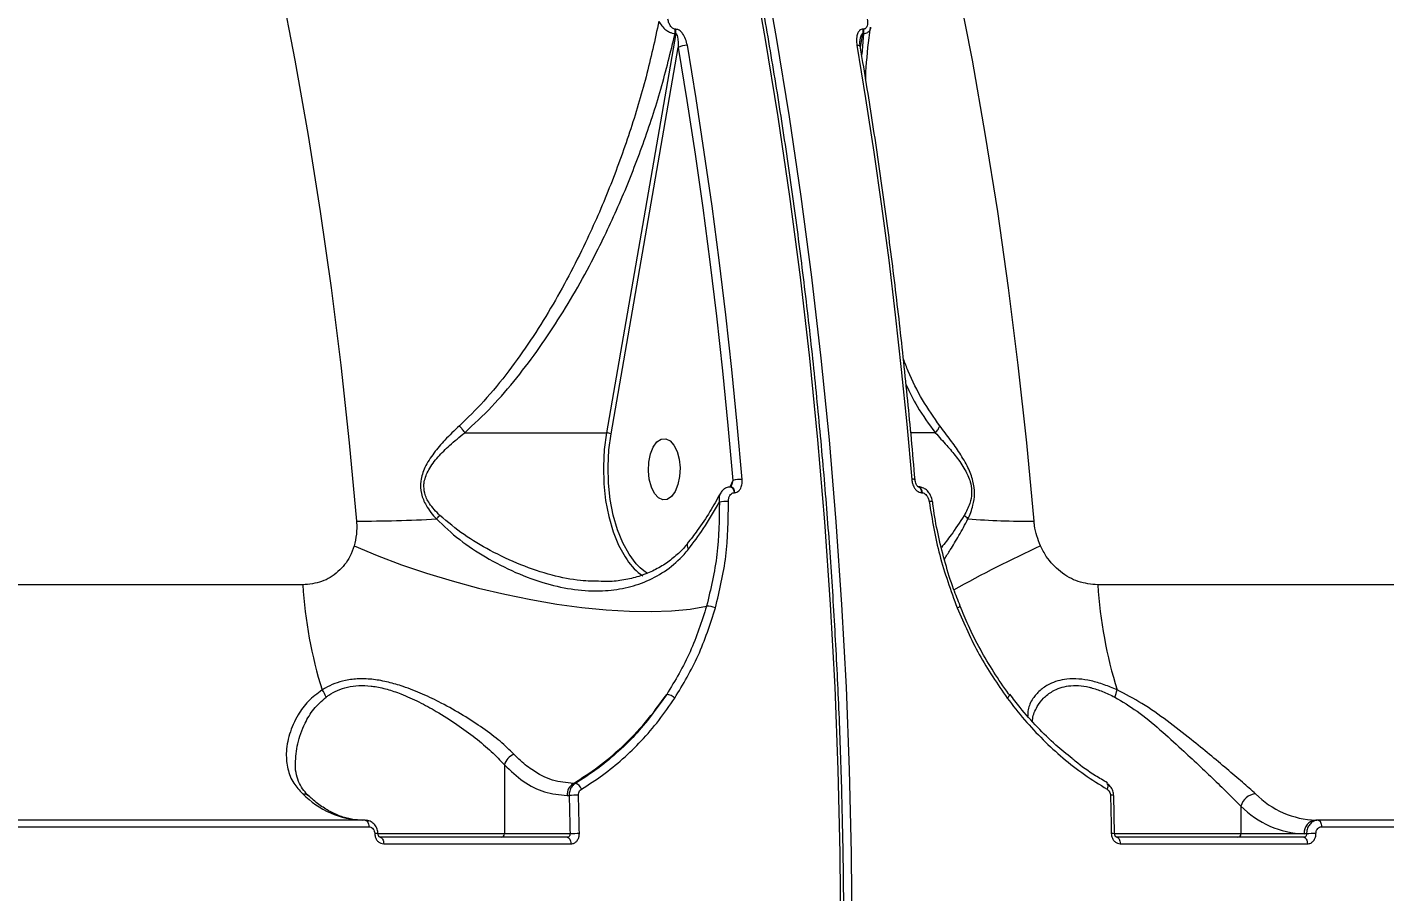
# Model space of a CAD drawing. Header units: millimetres. Extents: x -5238 to 5144, y -3542 to 5092.
# Drawn here: x 1457.7 to 1656.8, y 198.4 to 325.2 of the extents above; entities that cross this region are included whole.
import ezdxf

# ---------------------------------------------------------------- set-up
doc = ezdxf.new("R2010")
doc.units = ezdxf.units.MM
for name, color, linetype in [('DIKOM_ОБЪЕКТ', 7, 'Continuous'), ('DIKOM_РАЗМЕР_ЗОНА', 7, 'Continuous'), ('DIKOM_РАЗМЕР_ОБЪЕКТА', 7, 'Continuous')]:
    doc.layers.add(name, color=color, linetype=linetype)
doc.styles.add('style1', font='arial.ttf', dxfattribs={"width": 0.8})
doc.dimstyles.new('1-50', dxfattribs={"dimtxt": 300, "dimasz": 200, "dimexe": 100, "dimexo": 0, "dimgap": 100, "dimtad": 1, "dimtxsty": 'style1', "dimcen": 200, "dimclrd": 7, "dimclre": 7, "dimclrt": 7, "dimadec": 1, "dimazin": 2, "dimtfac": 1, "dimtmove": 0, "dimatfit": 2, "dimfxl": 0, "dimlwd": 25, "dimlwe": 18, "dimarcsym": 0})

# ---------------------------------------------------------------- blocks, each defined once
blk = doc.blocks.new('*D0')
at = {"layer": 'Defpoints', "color": 0, "transparency": 16777216}
for p in [(2469.51, 3229.24), (-4251.52, -643.28), (-419.57, -643.28)]:
    blk.add_point(p, dxfattribs=at)
at = {"layer": 'DIKOM_РАЗМЕР_ОБЪЕКТА', "color": 7, "lineweight": 18, "transparency": 16777216}
for p, q in [((2469.51, 3229.24), (-4351.52, 3229.24)), ((-419.57, -643.28), (-4351.52, -643.28))]:
    blk.add_line(p, q, dxfattribs=at)
at = {"layer": 'DIKOM_РАЗМЕР_ОБЪЕКТА', "color": 7, "lineweight": 25, "transparency": 16777216}
blk.add_line((-4251.52, 3029.24), (-4251.52, -443.28), dxfattribs=at)
at = {"layer": 'DIKOM_РАЗМЕР_ОБЪЕКТА', "color": 7, "transparency": 16777216}
for points in [[(-4284.86, 3029.24), (-4218.19, 3029.24), (-4251.52, 3229.24)], [(-4284.86, -443.28), (-4218.19, -443.28), (-4251.52, -643.28)]]:
    blk.add_solid(points, dxfattribs=at)
at = {"layer": 'DIKOM_РАЗМЕР_ОБЪЕКТА', "color": 7, "transparency": 16777216, "insert": (-4504.8, 1292.98), "char_height": 300, "attachment_point": 5, "rotation": 90, "style": 'style1'}
blk.add_mtext('3900', dxfattribs=at)
blk = doc.blocks.new('*D1')
at = {"layer": 'Defpoints', "color": 0, "transparency": 16777216}
for p in [(-4787.63, 5091.56), (3144.22, 5091.56), (-2554.16, -2403.28)]:
    blk.add_point(p, dxfattribs=at)
at = {"layer": 'DIKOM_РАЗМЕР_ЗОНА', "color": 7, "lineweight": 18, "transparency": 16777216}
for p, q in [((3144.22, 5091.56), (-4887.63, 5091.56)), ((-2554.16, -2403.28), (-4887.63, -2403.28))]:
    blk.add_line(p, q, dxfattribs=at)
at = {"layer": 'DIKOM_РАЗМЕР_ЗОНА', "color": 7, "lineweight": 25, "transparency": 16777216}
blk.add_line((-4787.63, -2203.28), (-4787.63, 4891.56), dxfattribs=at)
at = {"layer": 'DIKOM_РАЗМЕР_ЗОНА', "color": 7, "transparency": 16777216}
for points in [[(-4820.97, 4891.56), (-4754.3, 4891.56), (-4787.63, 5091.56)], [(-4820.97, -2203.28), (-4754.3, -2203.28), (-4787.63, -2403.28)]]:
    blk.add_solid(points, dxfattribs=at)
at = {"layer": 'DIKOM_РАЗМЕР_ЗОНА', "color": 7, "transparency": 16777216, "insert": (-5040.81, 1344.14), "char_height": 300, "attachment_point": 5, "rotation": 90, "style": 'style1'}
blk.add_mtext('7500', dxfattribs=at)
blk = doc.blocks.new('*D2')
at = {"layer": 'Defpoints', "color": 0, "transparency": 16777216}
for p in [(5144.22, 2720.02), (-4054.16, -903.28), (5144.22, -3441.88)]:
    blk.add_point(p, dxfattribs=at)
at = {"layer": 'DIKOM_РАЗМЕР_ЗОНА', "color": 7, "lineweight": 18, "transparency": 16777216}
for p, q in [((5144.22, 2720.02), (5144.22, -3541.88)), ((-4054.16, -903.28), (-4054.16, -3541.88))]:
    blk.add_line(p, q, dxfattribs=at)
at = {"layer": 'DIKOM_РАЗМЕР_ЗОНА', "color": 7, "lineweight": 25, "transparency": 16777216}
blk.add_line((-3854.16, -3441.88), (4944.22, -3441.88), dxfattribs=at)
at = {"layer": 'DIKOM_РАЗМЕР_ЗОНА', "color": 7, "transparency": 16777216}
for points in [[(-3854.16, -3408.54), (-3854.16, -3475.21), (-4054.16, -3441.88)], [(4944.22, -3408.54), (4944.22, -3475.21), (5144.22, -3441.88)]]:
    blk.add_solid(points, dxfattribs=at)
at = {"layer": 'DIKOM_РАЗМЕР_ЗОНА', "color": 7, "transparency": 16777216, "insert": (545.03, -3188.7), "char_height": 300, "attachment_point": 5, "style": 'style1'}
blk.add_mtext('9200', dxfattribs=at)
blk = doc.blocks.new('*D3')
at = {"layer": 'Defpoints', "color": 0, "transparency": 16777216}
for p in [(3889.93, 2956), (-2405.68, -161.05), (3889.93, -2949.28)]:
    blk.add_point(p, dxfattribs=at)
at = {"layer": 'DIKOM_РАЗМЕР_ОБЪЕКТА', "color": 7, "lineweight": 18, "transparency": 16777216}
for p, q in [((3889.93, 2956), (3889.93, -3049.28)), ((-2405.68, -161.05), (-2405.68, -3049.28))]:
    blk.add_line(p, q, dxfattribs=at)
at = {"layer": 'DIKOM_РАЗМЕР_ОБЪЕКТА', "color": 7, "lineweight": 25, "transparency": 16777216}
blk.add_line((-2205.68, -2949.28), (3689.93, -2949.28), dxfattribs=at)
at = {"layer": 'DIKOM_РАЗМЕР_ОБЪЕКТА', "color": 7, "transparency": 16777216}
for points in [[(-2205.68, -2915.95), (-2205.68, -2982.61), (-2405.68, -2949.28)], [(3689.93, -2915.95), (3689.93, -2982.61), (3889.93, -2949.28)]]:
    blk.add_solid(points, dxfattribs=at)
at = {"layer": 'DIKOM_РАЗМЕР_ОБЪЕКТА', "color": 7, "transparency": 16777216, "insert": (742.13, -2696.01), "char_height": 300, "attachment_point": 5, "style": 'style1'}
blk.add_mtext('6300', dxfattribs=at)

msp = doc.modelspace()

# ---------------------------------------------------------------- linework, layer by layer
at = {"layer": 'DIKOM_ОБЪЕКТ', "color": 7, "linetype": 'Continuous', "lineweight": 15}
for p, q in [((1552.8, 324.929), (1552.696, 324.929)), ((1580.334, 324.929), (1580.229, 324.929)), ((1552.8, 324.29), (1542.632, 265.76)), ((1552.695, 324.29), (1552.8, 324.29)), ((1579.875, 322.249), (1580.229, 324.29)), ((1580.334, 324.29), (1580.052, 321.196)), ((1580.229, 324.29), (1580.334, 324.29)), ((1543.305, 265.6), (1553.146, 322.249)), ((1521.848, 265.76), (1542.632, 265.76)), ((1590.846, 265.76), (1587.261, 265.76)), ((1561.17, 258.761), (1560.743, 257.779)), ((1561.338, 256.967), (1561.412, 256.967)), ((1588.408, 257.81), (1588.355, 257.81)), ((1588.842, 256.967), (1588.917, 256.967)), ((1590.429, 255.633), (1590.429, 255.64)), ((1498.09, 243.45), (1198.082, 243.45)), ((1542.021, 243.964), (1541.842, 243.971)), ((1914.674, 243.45), (1614.665, 243.45)), ((1601.687, 227.363), (1601.692, 227.358)), ((1527.657, 217.05), (1527.657, 206.948)), ((1538.071, 214.345), (1537.787, 214.345)), ((1616.015, 214.322), (1616.024, 214.317)), ((1536.848, 212.561), (1537.156, 212.561)), ((1617.145, 206.968), (1617.015, 212.588)), ((1635.66, 210.998), (1635.66, 206.948)), ((1507.264, 208.948), (1436.119, 208.948)), ((1436.634, 207.989), (1507.779, 207.989)), ((1646.983, 208.948), (1646.643, 208.948)), ((1718.128, 208.948), (1646.983, 208.948)), ((1647.497, 207.989), (1718.642, 207.989)), ((1527.657, 206.948), (1509.099, 206.948)), ((1536.885, 206.448), (1509.456, 206.448)), ((1509.97, 205.483), (1537.4, 205.483)), ((1537.286, 206.948), (1527.657, 206.948)), ((1635.66, 206.948), (1617.102, 206.948)), ((1644.888, 206.448), (1617.459, 206.448)), ((1617.974, 205.483), (1645.403, 205.483)), ((1644.929, 206.948), (1635.66, 206.948)), ((1645.289, 206.948), (1644.929, 206.948))]:
    msp.add_line(p, q, dxfattribs=at)
at = {"layer": 'DIKOM_ОБЪЕКТ', "color": 7, "linetype": 'Continuous', "lineweight": 15, "flags": 128}
for points in [[(1534.035, 442.067), (1537.715, 432.192), (1541.246, 422.114), (1544.625, 411.841), (1547.849, 401.382), (1550.915, 390.746), (1553.821, 379.941), (1556.565, 368.978), (1559.143, 357.864), (1561.554, 346.61), (1563.796, 335.224), (1565.866, 323.717), (1567.764, 312.099), (1569.488, 300.378), (1571.035, 288.565), (1572.406, 276.67), (1573.598, 264.703), (1574.61, 252.673), (1575.443, 240.592), (1576.094, 228.469), (1576.564, 216.314), (1576.852, 204.138), (1576.958, 191.95)], [(1578.673, 191.95), (1578.567, 204.138), (1578.278, 216.314), (1577.808, 228.469), (1577.157, 240.592), (1576.325, 252.673), (1575.312, 264.703), (1574.12, 276.67), (1572.75, 288.565), (1571.202, 300.378), (1569.479, 312.099), (1567.581, 323.717), (1565.51, 335.224), (1563.268, 346.61), (1560.857, 357.864), (1558.279, 368.978), (1555.535, 379.941), (1552.63, 390.746), (1549.563, 401.382), (1546.339, 411.841), (1542.961, 422.114), (1539.43, 432.192), (1535.749, 442.067)], [(1460.817, 440.432), (1464.666, 431.493), (1468.374, 422.331), (1471.935, 412.953), (1475.348, 403.369), (1478.608, 393.588), (1481.714, 383.618), (1484.661, 373.468), (1487.448, 363.149), (1490.071, 352.669), (1492.528, 342.04), (1494.817, 331.269), (1496.936, 320.368), (1498.883, 309.347), (1500.656, 298.215), (1502.253, 286.984), (1503.673, 275.663), (1504.914, 264.263), (1505.976, 252.796)], [(1605.322, 252.796), (1604.26, 264.263), (1603.019, 275.663), (1601.599, 286.984), (1600.002, 298.215), (1598.229, 309.347), (1596.282, 320.368), (1594.163, 331.269), (1591.874, 342.04), (1589.417, 352.669), (1586.793, 363.149), (1584.007, 373.468), (1581.06, 383.618), (1577.954, 393.588), (1574.694, 403.369), (1571.281, 412.953), (1567.719, 422.331), (1564.012, 431.493), (1560.162, 440.432)], [(1562.535, 258.923), (1561.811, 267.001), (1561.006, 275.05), (1560.12, 283.066), (1559.154, 291.048), (1558.107, 298.991), (1556.981, 306.893), (1555.776, 314.751), (1554.492, 322.562)], [(1579.35, 322.562), (1580.634, 314.751), (1581.839, 306.893), (1582.965, 298.991), (1584.012, 291.048), (1584.978, 283.066), (1585.864, 275.05), (1586.669, 267.001), (1587.393, 258.923)], [(1579.847, 322.416), (1579.845, 322.423), (1579.813, 322.47), (1579.744, 322.509), (1579.641, 322.538), (1579.508, 322.556), (1579.35, 322.562)], [(1553.146, 322.249), (1554.427, 314.457), (1555.629, 306.617), (1556.753, 298.734), (1557.797, 290.809), (1558.761, 282.847), (1559.644, 274.849), (1560.448, 266.82), (1561.17, 258.761)], [(1542.632, 265.76), (1542.306, 263.318), (1542.175, 260.807), (1542.243, 258.288), (1542.508, 255.818), (1542.964, 253.455), (1543.6, 251.255), (1544.401, 249.269), (1545.35, 247.543), (1545.645, 247.102)], [(1547.553, 245.965), (1546.978, 246.553), (1545.938, 247.935), (1545.019, 249.608), (1544.242, 251.535), (1543.626, 253.668), (1543.184, 255.959), (1542.927, 258.355), (1542.861, 260.798), (1542.988, 263.232), (1543.305, 265.6)], [(1549.092, 262.657), (1549.5, 263.664), (1550.038, 264.407), (1550.661, 264.826), (1551.32, 264.887), (1551.961, 264.585), (1552.532, 263.945), (1552.988, 263.018), (1553.29, 261.879), (1553.415, 260.621), (1553.352, 259.346), (1553.107, 258.157), (1552.699, 257.151), (1552.162, 256.408), (1551.538, 255.989), (1550.879, 255.928), (1550.238, 256.23), (1549.667, 256.87), (1549.212, 257.797), (1548.909, 258.936), (1548.785, 260.193), (1548.847, 261.468), (1549.092, 262.657)], [(1560.831, 257.81), (1560.967, 257.774), (1561.101, 257.659), (1561.213, 257.476), (1561.294, 257.239), (1561.338, 256.967)], [(1560.89, 257.81), (1560.897, 257.81), (1560.904, 257.81)], [(1560.904, 257.81), (1561.042, 257.774), (1561.176, 257.659), (1561.288, 257.476), (1561.369, 257.239), (1561.412, 256.967)], [(1588.333, 257.81), (1588.471, 257.774), (1588.605, 257.659), (1588.718, 257.476), (1588.798, 257.239), (1588.842, 256.967)], [(1588.408, 257.81), (1588.546, 257.774), (1588.68, 257.659), (1588.792, 257.476), (1588.873, 257.239), (1588.917, 256.967)], [(1505.624, 249.154), (1509.004, 247.747), (1512.553, 246.415), (1516.234, 245.17), (1520.011, 244.024), (1523.847, 242.989), (1527.705, 242.075), (1531.545, 241.291), (1535.331, 240.645), (1539.024, 240.143), (1542.588, 239.79), (1545.989, 239.59), (1549.192, 239.544), (1552.166, 239.654), (1554.881, 239.917), (1557.311, 240.332)], [(1548.63, 245.143), (1548.114, 245.494), (1547.553, 245.965)], [(1601.692, 227.358), (1601.708, 227.319), (1601.702, 227.253), (1601.666, 227.17), (1601.603, 227.072), (1601.514, 226.962), (1601.403, 226.845)], [(1616.024, 214.317), (1616.065, 214.285), (1616.115, 214.21), (1616.144, 214.106), (1616.15, 213.98), (1616.133, 213.834), (1616.095, 213.674), (1616.035, 213.507)], [(1537.156, 212.561), (1537.174, 211.86), (1537.192, 211.158), (1537.209, 210.457), (1537.225, 209.755), (1537.241, 209.053), (1537.257, 208.352), (1537.271, 207.65), (1537.286, 206.948)], [(1538.657, 206.986), (1538.643, 207.69), (1538.628, 208.393), (1538.613, 209.097), (1538.597, 209.8), (1538.58, 210.503), (1538.563, 211.206), (1538.546, 211.91), (1538.527, 212.613)], [(1616.529, 212.613), (1616.548, 211.91), (1616.566, 211.206), (1616.583, 210.503), (1616.599, 209.8), (1616.615, 209.097), (1616.631, 208.393), (1616.645, 207.69), (1616.66, 206.986)], [(1507.264, 208.948), (1507.362, 208.93), (1507.457, 208.876), (1507.544, 208.788), (1507.621, 208.669), (1507.685, 208.525), (1507.734, 208.359), (1507.766, 208.178), (1507.779, 207.989)], [(1646.983, 208.948), (1647.081, 208.93), (1647.175, 208.876), (1647.262, 208.788), (1647.339, 208.669), (1647.404, 208.525), (1647.452, 208.359), (1647.484, 208.178), (1647.497, 207.989)], [(1509.456, 206.448), (1509.554, 206.43), (1509.649, 206.375), (1509.736, 206.287), (1509.814, 206.167), (1509.878, 206.022), (1509.926, 205.855), (1509.958, 205.673), (1509.97, 205.483)], [(1536.885, 206.448), (1536.983, 206.43), (1537.078, 206.375), (1537.166, 206.287), (1537.243, 206.167), (1537.307, 206.022), (1537.356, 205.855), (1537.387, 205.673), (1537.4, 205.483)], [(1617.459, 206.448), (1617.557, 206.43), (1617.652, 206.375), (1617.739, 206.287), (1617.817, 206.167), (1617.881, 206.022), (1617.929, 205.855), (1617.961, 205.673), (1617.974, 205.483)], [(1644.888, 206.448), (1644.986, 206.43), (1645.081, 206.375), (1645.169, 206.287), (1645.246, 206.167), (1645.31, 206.022), (1645.359, 205.855), (1645.39, 205.673), (1645.403, 205.483)]]:
    msp.add_lwpolyline(points, dxfattribs=at)
at = {"layer": 'DIKOM_ОБЪЕКТ', "color": 7, "linetype": 'Continuous', "lineweight": 15}
for centre, radius, start, end in [((1550.827, 324.61), 1.895, 350.29007, 9.68854), ((1550.932, 324.61), 1.895, 350.29007, 9.68854), ((1578.361, 324.61), 1.895, 350.29007, 9.68854), ((1578.466, 324.61), 1.895, 350.29007, 9.68854), ((1554.46, 319.652), 2.91, 89.36515, 116.84002), ((1542.648, 264.331), 1.429, 62.64067, 90.6288), ((1562.491, 253.46), 5.464, 89.53063, 103.98742), ((1587.539, 258.265), 0.674, 59.45859, 102.46617), ((1560.139, 250.874), 4.8, 85.45784, 101.41536), ((1590.154, 254.774), 0.909, 72.37535, 103.1476), ((1505.548, 480.601), 227.806, 270.10758, 273.05419), ((1494.264, 276.81), 33.314, 314.67272, 315.91547), ((1593.508, 251.351), 2.77, 39.65245, 55.44026), ((1604.765, 381.264), 128.47, 265.92752, 270.24853), ((1679.849, 88.594), 176.616, 114.61981, 119.26116), ((1552.782, 251.869), 8.582, 213.73869, 235.7935), ((1565.463, 247.912), 67.521, 183.78856, 197.11453), ((1682.04, 247.912), 67.522, 183.7885, 197.11416), ((1557.45, 237.629), 2.707, 64.70674, 92.92715), ((1593.833, 240.892), 0.845, 285.30882, 318.91227), ((1498.705, 226.13), 2.936, 17.15789, 40.6246), ((1551.309, 225.504), 1.894, 45.10172, 85.18963), ((1611.403, 229.503), 6.277, 336.46282, 346.53796), ((1530.079, 216.323), 2.528, 113.80946, 163.29494), ((1538.903, 212.618), 2.056, 122.86088, 181.59269), ((1537.74, 213.086), 1.302, 18.87562, 75.29515), ((1507.399, 222.061), 13.122, 224.85942, 267.92783), ((1498.133, 211.491), 1.315, 48.31026, 91.52899), ((1538.48, 195.629), 16.984, 89.8397, 94.47101), ((1616.679, 210.789), 1.83, 79.41611, 94.67799), ((1637.968, 210.435), 2.375, 93.66252, 166.28563), ((1647.117, 222.062), 13.122, 224.85993, 267.9276), ((1645.427, 220.718), 13.778, 224.86045, 267.92751), ((1646.798, 207.081), 1.874, 94.73479, 184.05981), ((1508.805, 204.496), 2.495, 82.24949, 93.41615), ((1527.19, 206.915), 0.469, 274.75448, 4.04743), ((1538.61, 184.033), 22.953, 89.88215, 93.30843), ((1616.809, 204.531), 2.46, 82.14904, 93.47496), ((1635.193, 206.915), 0.468, 274.73265, 4.06926), ((1646.613, 184.044), 22.943, 89.88165, 93.3092)]:
    msp.add_arc(centre, radius, start, end, dxfattribs=at)
for points, knots in [([(1577.443, 191.949), (1577.436, 193.97), (1577.416, 199.829), (1577.258, 209.524), (1576.916, 221.023), (1576.409, 232.499), (1575.74, 243.944), (1574.91, 255.349), (1573.919, 266.706), (1572.768, 278.006), (1571.458, 289.241), (1569.989, 300.401), (1568.362, 311.48), (1566.58, 322.468), (1564.643, 333.357), (1562.553, 344.139), (1560.311, 354.806), (1557.919, 365.35), (1555.379, 375.763), (1552.692, 386.038), (1549.861, 396.165), (1546.887, 406.139), (1543.773, 415.951), (1540.522, 425.594), (1537.135, 435.061), (1533.615, 444.345), (1529.966, 453.438), (1526.188, 462.334), (1522.286, 471.026), (1518.262, 479.508), (1514.119, 487.773), (1509.86, 495.815), (1505.489, 503.628), (1501.008, 511.206), (1496.421, 518.544), (1491.731, 525.635), (1486.942, 532.474), (1482.058, 539.057), (1477.081, 545.378), (1472.016, 551.432), (1466.867, 557.215), (1461.636, 562.722), (1456.33, 567.95), (1450.95, 572.893), (1445.502, 577.549), (1439.989, 581.913), (1434.416, 585.983), (1428.787, 589.754), (1423.107, 593.228), (1417.378, 596.382), (1412.693, 598.751), (1409.905, 599.956), (1409.056, 600.323)], [0, 0, 0, 0, 0.0107474, 0.0311662, 0.0515854, 0.0720045, 0.0924238, 0.1128432, 0.1332627, 0.1536823, 0.1741021, 0.1945222, 0.2149425, 0.235363, 0.2557839, 0.276205, 0.2966265, 0.3170483, 0.3374705, 0.3578932, 0.3783163, 0.3987398, 0.419164, 0.4395885, 0.4600137, 0.4804392, 0.5008656, 0.5212925, 0.54172, 0.5621479, 0.5825766, 0.6030058, 0.6234355, 0.6438659, 0.6642965, 0.6847276, 0.705159, 0.7255904, 0.7460216, 0.7664526, 0.7868831, 0.8073125, 0.8277408, 0.8481673, 0.8685918, 0.8890133, 0.9094319, 0.9298469, 0.9502576, 0.9706631, 0.9910635, 1, 1, 1, 1]), ([(1550.328, 326.104), (1549.732, 323.374), (1548.541, 317.915), (1546.081, 309.744), (1543.138, 301.621), (1539.361, 292.953), (1535.437, 285.504), (1531.549, 279.284), (1528.293, 274.712), (1524.841, 270.456), (1522.272, 267.944), (1521.061, 266.76)], [0, 0, 0, 0, 0.1269749, 0.2539551, 0.3836726, 0.5133758, 0.674673, 0.756562, 0.8384278, 0.9238218, 1, 1, 1, 1]), ([(1550.328, 326.104), (1550.453, 325.868), (1550.699, 325.406), (1551.275, 324.849), (1551.823, 324.512), (1552.288, 324.332), (1552.557, 324.304), (1552.695, 324.29)], [0, 0, 0, 0, 0.2736181, 0.5372366, 0.7207868, 0.8565588, 1, 1, 1, 1]), ([(1552.696, 324.929), (1552.626, 324.937), (1552.487, 324.955), (1552.261, 325.102), (1552.006, 325.384), (1551.765, 325.839), (1551.679, 326.209), (1551.634, 326.403)], [0, 0, 0, 0, 0.1189668, 0.2374181, 0.412311, 0.6910214, 1, 1, 1, 1]), ([(1554.492, 322.562), (1554.42, 322.873), (1554.283, 323.469), (1553.892, 324.203), (1553.48, 324.654), (1553.122, 324.886), (1552.908, 324.914), (1552.8, 324.929)], [0, 0, 0, 0, 0.3089024, 0.5923501, 0.7697287, 0.8844922, 1, 1, 1, 1]), ([(1580.229, 324.929), (1580.146, 324.919), (1579.962, 324.899), (1579.696, 324.711), (1579.458, 324.353), (1579.27, 323.681), (1579.273, 323.045), (1579.341, 322.615), (1579.35, 322.562)], [0, 0, 0, 0, 0.0928185, 0.2061705, 0.3692745, 0.5724281, 0.9471527, 1, 1, 1, 1]), ([(1580.881, 326.403), (1580.909, 326.126), (1580.949, 325.728), (1580.818, 325.28), (1580.673, 325.062), (1580.503, 324.946), (1580.386, 324.934), (1580.334, 324.929)], [0, 0, 0, 0, 0.4370895, 0.6288865, 0.7909282, 0.9060552, 1, 1, 1, 1]), ([(1580.334, 324.29), (1580.438, 324.3), (1580.666, 324.321), (1580.989, 324.463), (1581.251, 324.732), (1581.404, 325.002), (1581.394, 325.185), (1581.392, 325.214)], [0, 0, 0, 0, 0.1762326, 0.3843316, 0.6539101, 0.9447631, 1, 1, 1, 1]), ([(1580.636, 317.589), (1580.641, 317.708), (1580.716, 319.719), (1580.948, 322.268), (1581.29, 324.7), (1581.363, 325.217)], [0, 0, 0, 0, 0.0470257, 0.7971571, 1, 1, 1, 1]), ([(1521.841, 265.762), (1523.183, 267.01), (1525.884, 269.522), (1529.506, 273.766), (1532.861, 278.223), (1535.947, 282.883), (1538.809, 287.718), (1541.885, 293.521), (1545.03, 300.302), (1548.088, 308.137), (1550.715, 316.142), (1552.035, 321.574), (1552.695, 324.29)], [0, 0, 0, 0, 0.0822817, 0.1655634, 0.2475163, 0.3294894, 0.4129251, 0.4963689, 0.6209052, 0.7454525, 0.8727277, 1, 1, 1, 1]), ([(1552.8, 324.29), (1552.814, 324.288), (1552.847, 324.283), (1552.9, 324.238), (1552.99, 324.094), (1553.163, 323.432), (1553.153, 322.779), (1553.146, 322.249)], [0, 0, 0, 0, 0.023326, 0.0519702, 0.1042198, 0.2733782, 1, 1, 1, 1]), ([(1579.853, 322.416), (1579.842, 322.475), (1579.784, 322.771), (1579.778, 323.106), (1579.827, 323.311), (1579.832, 323.331)], [0, 0, 0, 0, 0.1841328, 0.9217327, 1, 1, 1, 1]), ([(1579.829, 323.344), (1579.86, 323.501), (1579.911, 323.765), (1580.017, 324.072), (1580.113, 324.231), (1580.181, 324.28), (1580.211, 324.289), (1580.227, 324.29), (1580.229, 324.29)], [0, 0, 0, 0, 0.4396627, 0.7425074, 0.9023401, 0.9512832, 0.9924182, 1, 1, 1, 1]), ([(1587.882, 258.846), (1587.709, 260.838), (1587.207, 266.616), (1586.255, 276.139), (1584.972, 287.385), (1583.529, 298.559), (1581.956, 309.456), (1580.695, 317.391), (1579.979, 321.632), (1579.847, 322.416)], [0, 0, 0, 0, 0.0925208, 0.2683001, 0.4440854, 0.6198714, 0.79566, 0.9622012, 1, 1, 1, 1]), ([(1591.514, 266.76), (1590.645, 268.013), (1588.896, 270.534), (1587.199, 273.892), (1586.404, 275.978), (1586.179, 276.567)], [0, 0, 0, 0, 0.4150414, 0.8350495, 1, 1, 1, 1]), ([(1586.563, 272.774), (1587.084, 271.708), (1588.309, 269.204), (1589.925, 267.018), (1590.854, 265.762)], [0, 0, 0, 0, 0.4257571, 1, 1, 1, 1]), ([(1521.061, 266.76), (1520.338, 266.078), (1519.008, 264.823), (1517.285, 262.809), (1516.004, 260.839), (1515.304, 258.787), (1515.391, 256.817), (1516.207, 254.869), (1517.147, 253.757), (1517.686, 253.119)], [0, 0, 0, 0, 0.1839974, 0.3384129, 0.4956225, 0.6241649, 0.7374541, 0.8492077, 1, 1, 1, 1]), ([(1518.194, 253.632), (1517.649, 254.191), (1516.714, 255.149), (1515.928, 256.784), (1515.832, 257.905), (1515.981, 259.073), (1516.581, 260.514), (1517.913, 262.261), (1519.725, 264.035), (1521.097, 265.15), (1521.848, 265.76)], [0, 0, 0, 0, 0.150404, 0.2579122, 0.3420731, 0.3655558, 0.4905041, 0.6488148, 0.8079284, 1, 1, 1, 1]), ([(1521.061, 266.76), (1521.089, 266.73), (1521.234, 266.565), (1521.522, 266.218), (1521.728, 265.925), (1521.841, 265.762)], [0, 0, 0, 0, 0.0927001, 0.4977877, 1, 1, 1, 1]), ([(1521.848, 265.76), (1521.847, 265.76), (1521.845, 265.76), (1521.843, 265.761), (1521.842, 265.762), (1521.841, 265.762)], [0, 0, 0, 0, 0.4193928, 0.7628505, 1, 1, 1, 1]), ([(1590.854, 265.762), (1590.853, 265.762), (1590.852, 265.761), (1590.849, 265.76), (1590.847, 265.76), (1590.846, 265.76)], [0, 0, 0, 0, 0.2863673, 0.6803461, 1, 1, 1, 1]), ([(1590.846, 265.76), (1591.404, 265.15), (1592.425, 264.035), (1593.935, 262.261), (1595.158, 260.513), (1595.97, 258.793), (1596.175, 257.581), (1596.177, 256.497), (1595.908, 255.148), (1595.385, 254.191), (1595.079, 253.632)], [0, 0, 0, 0, 0.1920707, 0.3511831, 0.5094856, 0.6344332, 0.718648, 0.7420861, 0.8495968, 1, 1, 1, 1]), ([(1590.854, 265.762), (1590.999, 265.924), (1591.264, 266.217), (1591.444, 266.564), (1591.503, 266.73), (1591.514, 266.76)], [0, 0, 0, 0, 0.4994378, 0.9073274, 1, 1, 1, 1]), ([(1595.641, 253.119), (1595.916, 253.757), (1596.394, 254.869), (1596.682, 256.817), (1596.435, 258.787), (1595.619, 260.822), (1594.438, 262.794), (1593.013, 264.81), (1592.039, 266.078), (1591.514, 266.76)], [0, 0, 0, 0, 0.1507875, 0.2625422, 0.3758295, 0.5043751, 0.658112, 0.8160036, 1, 1, 1, 1]), ([(1561.412, 256.967), (1561.531, 256.983), (1561.767, 257.013), (1562.095, 257.257), (1562.382, 257.684), (1562.551, 258.275), (1562.54, 258.719), (1562.535, 258.923)], [0, 0, 0, 0, 0.1523165, 0.3040499, 0.5080454, 0.7732297, 1, 1, 1, 1]), ([(1587.393, 258.923), (1587.423, 258.719), (1587.487, 258.275), (1587.754, 257.684), (1588.111, 257.257), (1588.48, 257.013), (1588.721, 256.983), (1588.842, 256.967)], [0, 0, 0, 0, 0.2267769, 0.4919856, 0.6959854, 0.8477234, 1, 1, 1, 1]), ([(1588.361, 257.808), (1588.359, 257.808), (1588.355, 257.809), (1588.305, 257.841), (1588.236, 257.906), (1588.138, 258.029), (1588.019, 258.249), (1587.913, 258.539), (1587.904, 258.751), (1587.9, 258.845)], [0, 0, 0, 0, 0.0682931, 0.1408323, 0.2263995, 0.3362461, 0.5175185, 0.7881616, 1, 1, 1, 1]), ([(1559.295, 256.817), (1558.81, 255.941), (1557.807, 254.129), (1556.186, 251.684), (1554.982, 250.148), (1554.488, 249.516)], [0, 0, 0, 0, 0.3550494, 0.7349601, 1, 1, 1, 1]), ([(1560.831, 257.79), (1560.663, 257.783), (1560.305, 257.768), (1559.829, 257.485), (1559.486, 257.154), (1559.366, 256.895), (1559.325, 256.806)], [0, 0, 0, 0, 0.26059, 0.5533098, 0.8471047, 1, 1, 1, 1]), ([(1560.519, 255.659), (1560.527, 255.825), (1560.542, 256.154), (1560.704, 256.56), (1560.926, 256.826), (1561.144, 256.95), (1561.283, 256.963), (1561.338, 256.967)], [0, 0, 0, 0, 0.2718141, 0.5388285, 0.73759, 0.8966154, 1, 1, 1, 1]), ([(1560.935, 257.958), (1560.933, 257.952), (1560.915, 257.893), (1560.869, 257.832), (1560.829, 257.791), (1560.835, 257.795), (1560.836, 257.796)], [0, 0, 0, 0, 0.0537912, 0.4866248, 0.8428486, 1, 1, 1, 1]), ([(1561.17, 258.761), (1561.143, 258.626), (1561.09, 258.354), (1560.986, 258.09), (1560.934, 257.958)], [0, 0, 0, 0, 0.5001224, 1, 1, 1, 1]), ([(1590.417, 255.638), (1590.407, 255.726), (1590.363, 256.132), (1590.094, 256.757), (1589.596, 257.38), (1589.027, 257.71), (1588.606, 257.845), (1588.41, 257.809), (1588.406, 257.808)], [0, 0, 0, 0, 0.0821599, 0.3768553, 0.6102102, 0.8112643, 0.996441, 1, 1, 1, 1]), ([(1588.917, 256.967), (1588.972, 256.963), (1589.113, 256.95), (1589.351, 256.826), (1589.617, 256.56), (1589.845, 256.154), (1589.913, 255.825), (1589.948, 255.659)], [0, 0, 0, 0, 0.1033624, 0.262422, 0.4611528, 0.7281852, 1, 1, 1, 1]), ([(1554.661, 248.691), (1555.403, 249.676), (1557.103, 251.934), (1558.437, 254.265), (1559.189, 255.579)], [0, 0, 0, 0, 0.436574, 1, 1, 1, 1]), ([(1559.189, 255.579), (1559.16, 253.008), (1559.1, 247.802), (1557.913, 242.843), (1557.311, 240.332)], [0, 0, 0, 0, 0.4937682, 1, 1, 1, 1]), ([(1558.606, 240.076), (1559.206, 242.578), (1560.422, 247.645), (1560.486, 252.965), (1560.519, 255.659)], [0, 0, 0, 0, 0.4937609, 1, 1, 1, 1]), ([(1559.32, 256.802), (1559.294, 256.766), (1559.165, 256.58), (1559.107, 256.151), (1559.163, 255.758), (1559.189, 255.579)], [0, 0, 0, 0, 0.1156498, 0.5954866, 1, 1, 1, 1]), ([(1589.948, 255.659), (1590.385, 253.032), (1591.272, 247.711), (1593.121, 242.642), (1594.056, 240.076)], [0, 0, 0, 0, 0.4937902, 1, 1, 1, 1]), ([(1594.501, 240.347), (1594.17, 241.173), (1593.35, 243.217), (1592.295, 246.6), (1591.329, 250.459), (1590.722, 253.487), (1590.517, 255.221), (1590.468, 255.639)], [0, 0, 0, 0, 0.1686819, 0.4176128, 0.6681664, 0.9200541, 1, 1, 1, 1]), ([(1517.686, 253.119), (1518.797, 252.071), (1521.02, 249.974), (1525.002, 247.417), (1529.268, 245.189), (1533.674, 243.585), (1537.964, 242.677), (1541.85, 242.476), (1545.41, 242.926), (1548.606, 243.929), (1551.528, 245.577), (1553.498, 247.29), (1554.448, 248.434), (1554.661, 248.691)], [0, 0, 0, 0, 0.1039372, 0.2080565, 0.3213671, 0.4346137, 0.5351319, 0.6355712, 0.7202649, 0.8048974, 0.8901532, 0.9753339, 1, 1, 1, 1]), ([(1541.842, 243.971), (1540.842, 243.983), (1538.458, 244.01), (1534.493, 244.844), (1530.025, 246.315), (1525.703, 248.367), (1521.657, 250.74), (1519.356, 252.662), (1518.194, 253.632)], [0, 0, 0, 0, 0.1201927, 0.2866936, 0.4714209, 0.660439, 0.8286466, 1, 1, 1, 1]), ([(1595.079, 253.632), (1594.434, 252.634), (1593.285, 250.857), (1592.214, 249.523), (1591.745, 248.939)], [0, 0, 0, 0, 0.5615082, 1, 1, 1, 1]), ([(1592.178, 247.221), (1592.46, 247.667), (1593.106, 248.685), (1594.325, 250.642), (1595.2, 252.289), (1595.641, 253.119)], [0, 0, 0, 0, 0.2784942, 0.6367335, 1, 1, 1, 1]), ([(1505.976, 252.796), (1505.981, 252.737), (1506.031, 252.097), (1506.026, 250.844), (1505.759, 249.724), (1505.624, 249.154)], [0, 0, 0, 0, 0.0468156, 0.5142831, 1, 1, 1, 1]), ([(1606.271, 249.154), (1605.911, 250.134), (1605.514, 251.218), (1605.353, 252.46), (1605.333, 252.681), (1605.322, 252.796)], [0, 0, 0, 0, 0.8217641, 0.9078703, 1, 1, 1, 1]), ([(1505.624, 249.154), (1505.435, 248.635), (1504.908, 247.18), (1503.333, 245.255), (1500.915, 243.739), (1499.038, 243.547), (1498.09, 243.45)], [0, 0, 0, 0, 0.1529615, 0.428376, 0.71144, 1, 1, 1, 1]), ([(1554.505, 249.52), (1554.468, 249.468), (1554.034, 248.856), (1553.01, 247.873), (1551.42, 246.589), (1549.613, 245.54), (1547.622, 244.73), (1545.456, 244.193), (1543.575, 243.923), (1542.399, 243.938), (1542.018, 243.943)], [0, 0, 0, 0, 0.0128492, 0.1528344, 0.2965182, 0.4464859, 0.6004285, 0.7582634, 0.9216536, 1, 1, 1, 1]), ([(1554.534, 249.499), (1554.497, 249.451), (1554.408, 249.336), (1554.472, 249.05), (1554.587, 248.812), (1554.651, 248.707), (1554.661, 248.691)], [0, 0, 0, 0, 0.2932868, 0.7051156, 0.9542409, 1, 1, 1, 1]), ([(1614.665, 243.45), (1613.704, 243.547), (1611.8, 243.739), (1609.161, 245.256), (1607.297, 247.18), (1606.541, 248.635), (1606.271, 249.154)], [0, 0, 0, 0, 0.2885749, 0.5716259, 0.8470408, 1, 1, 1, 1]), ([(1557.311, 240.332), (1556.58, 238.06), (1555.1, 233.463), (1552.688, 229.431), (1551.468, 227.391)], [0, 0, 0, 0, 0.4941587, 1, 1, 1, 1]), ([(1552.646, 226.845), (1553.864, 228.882), (1556.328, 233.002), (1557.841, 237.7), (1558.606, 240.076)], [0, 0, 0, 0, 0.4941776, 1, 1, 1, 1]), ([(1594.056, 240.076), (1595.073, 237.754), (1597.129, 233.055), (1599.967, 228.931), (1601.403, 226.845)], [0, 0, 0, 0, 0.4941695, 1, 1, 1, 1]), ([(1601.7, 227.364), (1601.667, 227.406), (1600.861, 228.457), (1599.401, 230.643), (1597.423, 233.988), (1595.771, 237.228), (1594.882, 239.395), (1594.493, 240.343)], [0, 0, 0, 0, 0.0110528, 0.2727502, 0.5345801, 0.7962409, 1, 1, 1, 1]), ([(1529.058, 218.636), (1528.415, 219.26), (1527.128, 220.507), (1524.579, 222.428), (1521.677, 224.331), (1518.67, 226.027), (1515.692, 227.467), (1513.072, 228.504), (1510.654, 229.218), (1508.474, 229.631), (1506.337, 229.728), (1503.846, 229.433), (1502.083, 228.74), (1501.087, 228.135), (1500.933, 228.042)], [0, 0, 0, 0, 0.1101021, 0.2202196, 0.3292882, 0.4383118, 0.5249635, 0.6115171, 0.6753431, 0.7390976, 0.8039964, 0.8688892, 0.9797334, 1, 1, 1, 1]), ([(1617.507, 228.042), (1616.875, 228.311), (1615.597, 228.856), (1613.7, 229.415), (1611.848, 229.708), (1609.684, 229.676), (1607.706, 229.075), (1606.119, 227.997), (1605.04, 226.715), (1604.416, 225.427), (1604.406, 224.527), (1604.402, 224.212)], [0, 0, 0, 0, 0.0892586, 0.1804467, 0.2699597, 0.3625397, 0.5246744, 0.6443646, 0.7675108, 0.9186751, 1, 1, 1, 1]), ([(1500.933, 228.042), (1500.225, 227.519), (1498.809, 226.473), (1497.214, 224.196), (1496.038, 221.582), (1495.577, 218.856), (1495.823, 216.439), (1496.599, 214.421), (1497.621, 213.319), (1498.098, 212.806)], [0, 0, 0, 0, 0.1281545, 0.256738, 0.4268159, 0.5968766, 0.7373108, 0.8775713, 1, 1, 1, 1]), ([(1497.016, 217.224), (1497.083, 218.198), (1497.22, 220.179), (1498.236, 222.913), (1499.609, 225.304), (1500.87, 226.427), (1501.51, 226.996)], [0, 0, 0, 0, 0.2830942, 0.5754323, 0.7847467, 1, 1, 1, 1]), ([(1501.51, 226.996), (1501.65, 227.094), (1502.553, 227.722), (1504.122, 228.43), (1506.31, 228.734), (1507.625, 228.689), (1509.012, 228.509), (1510.474, 228.186), (1512.724, 227.418), (1515.16, 226.319), (1517.935, 224.798), (1520.74, 223.017), (1523.452, 221.022), (1525.84, 219.011), (1527.052, 217.704), (1527.657, 217.05)], [0, 0, 0, 0, 0.0201039, 0.1287311, 0.1863619, 0.2439955, 0.2548524, 0.3176659, 0.380579, 0.467544, 0.5546267, 0.6653716, 0.7761679, 0.8880923, 1, 1, 1, 1]), ([(1537.787, 214.345), (1539.025, 215.136), (1541.512, 216.727), (1545.048, 219.744), (1548.448, 223.245), (1550.457, 226.003), (1551.468, 227.391)], [0, 0, 0, 0, 0.2373852, 0.4771589, 0.7370081, 1, 1, 1, 1]), ([(1551.468, 227.391), (1549.98, 225.33), (1547.726, 222.208), (1544.087, 218.715), (1541.175, 216.325), (1539.096, 214.999), (1538.071, 214.345)], [0, 0, 0, 0, 0.395169, 0.5986727, 0.80218, 1, 1, 1, 1]), ([(1610.913, 217.975), (1610.11, 218.628), (1608.346, 220.06), (1605.805, 222.579), (1603.546, 225.075), (1602.273, 226.776), (1601.776, 227.44)], [0, 0, 0, 0, 0.240492, 0.5280861, 0.8156792, 1, 1, 1, 1]), ([(1605.117, 223.406), (1605.121, 223.547), (1605.14, 224.317), (1605.672, 225.496), (1606.662, 226.869), (1608.114, 228.019), (1609.909, 228.666), (1611.824, 228.732), (1612.953, 228.561), (1614.143, 228.267), (1615.397, 227.851), (1616.565, 227.284), (1617.158, 226.996)], [0, 0, 0, 0, 0.0373253, 0.2033303, 0.3297001, 0.459314, 0.6269121, 0.7121629, 0.800491, 0.8132009, 0.9053208, 1, 1, 1, 1]), ([(1617.158, 226.996), (1618.264, 226.332), (1620.589, 224.937), (1623.822, 222.224), (1626.797, 219.539), (1629.456, 217.051), (1631.778, 214.829), (1633.924, 212.756), (1635.082, 211.584), (1635.66, 210.998)], [0, 0, 0, 0, 0.1463726, 0.3075812, 0.4690099, 0.6020962, 0.7351134, 0.8676445, 1, 1, 1, 1]), ([(1637.816, 212.806), (1637.198, 213.361), (1635.962, 214.473), (1633.63, 216.45), (1631.089, 218.571), (1628.162, 220.95), (1624.871, 223.516), (1621.27, 226.112), (1618.732, 227.413), (1617.507, 228.042)], [0, 0, 0, 0, 0.1316533, 0.2634871, 0.3951368, 0.5268734, 0.6882972, 0.8495367, 1, 1, 1, 1]), ([(1538.973, 213.507), (1540.018, 214.175), (1542.109, 215.513), (1545.032, 217.9), (1547.792, 220.575), (1550.369, 223.539), (1551.887, 225.743), (1552.646, 226.845)], [0, 0, 0, 0, 0.1976801, 0.3953889, 0.5930894, 0.7965425, 1, 1, 1, 1]), ([(1601.403, 226.845), (1602.233, 225.773), (1603.891, 223.629), (1606.631, 220.712), (1609.565, 218.02), (1612.692, 215.574), (1614.921, 214.196), (1616.035, 213.507)], [0, 0, 0, 0, 0.1978337, 0.3955019, 0.5931687, 0.7965812, 1, 1, 1, 1]), ([(1499.017, 212.471), (1498.747, 212.744), (1498.163, 213.335), (1497.564, 214.357), (1497.159, 215.599), (1496.98, 216.566), (1497.024, 217.149), (1497.029, 217.211)], [0, 0, 0, 0, 0.2034078, 0.4405399, 0.6960572, 0.9675706, 1, 1, 1, 1]), ([(1527.657, 217.05), (1528.572, 216.204), (1530.456, 214.462), (1533.568, 212.887), (1535.744, 212.671), (1536.848, 212.561)], [0, 0, 0, 0, 0.3175159, 0.6539196, 1, 1, 1, 1]), ([(1537.787, 214.345), (1536.766, 214.441), (1534.694, 214.636), (1532.017, 216.043), (1530.155, 217.525), (1529.303, 218.388), (1529.058, 218.636)], [0, 0, 0, 0, 0.3362358, 0.6822423, 0.9087885, 1, 1, 1, 1]), ([(1616.077, 214.434), (1615.493, 214.776), (1613.879, 215.72), (1612.158, 216.923), (1611.065, 217.846), (1610.913, 217.975)], [0, 0, 0, 0, 0.3278505, 0.9062501, 1, 1, 1, 1]), ([(1538.071, 214.345), (1538.027, 214.317), (1537.815, 214.182), (1537.492, 213.835), (1537.203, 213.237), (1537.172, 212.786), (1537.156, 212.561)], [0, 0, 0, 0, 0.0806584, 0.3870555, 0.6935608, 1, 1, 1, 1]), ([(1538.527, 212.613), (1538.534, 212.726), (1538.546, 212.951), (1538.687, 213.251), (1538.846, 213.425), (1538.951, 213.493), (1538.973, 213.507)], [0, 0, 0, 0, 0.3066919, 0.6132515, 0.9194708, 1, 1, 1, 1]), ([(1616.998, 212.588), (1616.979, 212.806), (1616.936, 213.289), (1616.576, 213.919), (1616.192, 214.188), (1616.02, 214.308)], [0, 0, 0, 0, 0.3138044, 0.6931078, 1, 1, 1, 1]), ([(1616.035, 213.507), (1616.119, 213.446), (1616.286, 213.324), (1616.455, 213.035), (1616.521, 212.785), (1616.528, 212.643), (1616.529, 212.613)], [0, 0, 0, 0, 0.3056666, 0.6116345, 0.918034, 1, 1, 1, 1]), ([(1506.925, 208.948), (1506.655, 208.955), (1505.819, 208.978), (1504.421, 209.241), (1502.736, 209.859), (1501.081, 210.79), (1499.843, 211.72), (1499.163, 212.333), (1499.011, 212.47)], [0, 0, 0, 0, 0.1027266, 0.3181884, 0.5309179, 0.7384601, 0.9415003, 1, 1, 1, 1]), ([(1509.125, 206.968), (1509.108, 207.188), (1509.07, 207.672), (1508.693, 208.308), (1508.142, 208.752), (1507.635, 208.954), (1507.342, 208.929), (1507.267, 208.923)], [0, 0, 0, 0, 0.2154903, 0.4735153, 0.7028329, 0.9236639, 1, 1, 1, 1]), ([(1507.779, 207.989), (1507.876, 207.978), (1508.069, 207.955), (1508.329, 207.783), (1508.528, 207.529), (1508.637, 207.247), (1508.651, 207.06), (1508.656, 206.986)], [0, 0, 0, 0, 0.2142256, 0.4285326, 0.6431803, 0.8580714, 1, 1, 1, 1]), ([(1646.983, 208.948), (1646.857, 208.938), (1646.539, 208.914), (1646.059, 208.675), (1645.629, 208.223), (1645.339, 207.623), (1645.305, 207.173), (1645.289, 206.948)], [0, 0, 0, 0, 0.1407379, 0.3554621, 0.5702982, 0.7851712, 1, 1, 1, 1]), ([(1646.66, 206.986), (1646.668, 207.099), (1646.682, 207.324), (1646.824, 207.625), (1647.037, 207.852), (1647.276, 207.972), (1647.434, 207.984), (1647.497, 207.989)], [0, 0, 0, 0, 0.2151591, 0.4301953, 0.6450033, 0.8594706, 1, 1, 1, 1]), ([(1508.656, 206.986), (1508.665, 206.875), (1508.686, 206.596), (1508.848, 206.173), (1509.146, 205.792), (1509.536, 205.533), (1509.826, 205.499), (1509.97, 205.483)], [0, 0, 0, 0, 0.1418655, 0.3567514, 0.5713343, 0.7857519, 1, 1, 1, 1]), ([(1509.479, 206.451), (1509.47, 206.45), (1509.443, 206.445), (1509.381, 206.457), (1509.268, 206.565), (1509.193, 206.695), (1509.148, 206.838), (1509.147, 206.932), (1509.146, 206.968)], [0, 0, 0, 0, 0.1489983, 0.475294, 0.6350394, 0.7709988, 0.9129935, 1, 1, 1, 1]), ([(1537.286, 206.948), (1537.284, 206.892), (1537.281, 206.779), (1537.216, 206.63), (1537.113, 206.516), (1536.996, 206.457), (1536.916, 206.45), (1536.885, 206.448)], [0, 0, 0, 0, 0.2154756, 0.4306612, 0.6453782, 0.8596762, 1, 1, 1, 1]), ([(1537.4, 205.483), (1537.494, 205.49), (1537.733, 205.508), (1538.091, 205.688), (1538.411, 206.028), (1538.625, 206.479), (1538.646, 206.817), (1538.657, 206.986)], [0, 0, 0, 0, 0.1405983, 0.3551012, 0.5698388, 0.7848684, 1, 1, 1, 1]), ([(1616.66, 206.986), (1616.668, 206.875), (1616.689, 206.596), (1616.852, 206.173), (1617.149, 205.792), (1617.539, 205.532), (1617.829, 205.499), (1617.974, 205.483)], [0, 0, 0, 0, 0.1418691, 0.3567353, 0.5713331, 0.7857037, 1, 1, 1, 1]), ([(1617.482, 206.451), (1617.473, 206.45), (1617.446, 206.445), (1617.384, 206.457), (1617.271, 206.565), (1617.196, 206.695), (1617.151, 206.838), (1617.15, 206.932), (1617.149, 206.968)], [0, 0, 0, 0, 0.1489729, 0.4754268, 0.6351326, 0.7709648, 0.9129971, 1, 1, 1, 1]), ([(1645.289, 206.948), (1645.287, 206.892), (1645.284, 206.78), (1645.219, 206.63), (1645.116, 206.516), (1644.999, 206.457), (1644.919, 206.45), (1644.888, 206.448)], [0, 0, 0, 0, 0.2155166, 0.4305748, 0.6452647, 0.8595356, 1, 1, 1, 1]), ([(1645.403, 205.483), (1645.497, 205.49), (1645.736, 205.508), (1646.094, 205.688), (1646.414, 206.028), (1646.628, 206.479), (1646.649, 206.817), (1646.66, 206.986)], [0, 0, 0, 0, 0.1406379, 0.3551355, 0.5698678, 0.784892, 1, 1, 1, 1])]:
    msp.add_open_spline(points, degree=3, knots=knots, dxfattribs=at)

# ---------------------------------------------------------------- dimensions: what is measured, and where the dimension line sits
at = {"layer": 'DIKOM_РАЗМЕР_ЗОНА'}
dim = msp.add_linear_dim(base=(-4787.635, 5091.556), p1=(-2554.164, -2403.276), p2=(3144.22, 5091.556), angle=90, text='7500', dimstyle='1-50', dxfattribs=at)
dim.commit()
dim.dimension.update_dxf_attribs({"geometry": '*D1', "text_midpoint": (-4787.635, 1344.14), "dimtype": 160})
dim = msp.add_linear_dim(base=(5144.22, -3441.876), p1=(-4054.164, -903.276), p2=(5144.22, 2720.022), text='9200', dimstyle='1-50', dxfattribs=at)
dim.commit()
dim.dimension.update_dxf_attribs({"geometry": '*D2', "text_midpoint": (545.028, -3441.876), "dimtype": 160})
at = {"layer": 'DIKOM_РАЗМЕР_ОБЪЕКТА'}
dim = msp.add_linear_dim(base=(-4251.523, -643.276), p1=(2469.506, 3229.243), p2=(-419.568, -643.276), angle=90, text='3900', dimstyle='1-50', dxfattribs=at)
dim.commit()
dim.dimension.update_dxf_attribs({"geometry": '*D0', "text_midpoint": (-4251.523, 1292.984), "dimtype": 160})
dim = msp.add_linear_dim(base=(3889.931, -2949.281), p1=(-2405.679, -161.052), p2=(3889.931, 2956.002), text='6300', dimstyle='1-50', dxfattribs=at)
dim.commit()
dim.dimension.update_dxf_attribs({"geometry": '*D3', "text_midpoint": (742.126, -2949.281), "dimtype": 160})

doc.saveas('drawing.dxf')
